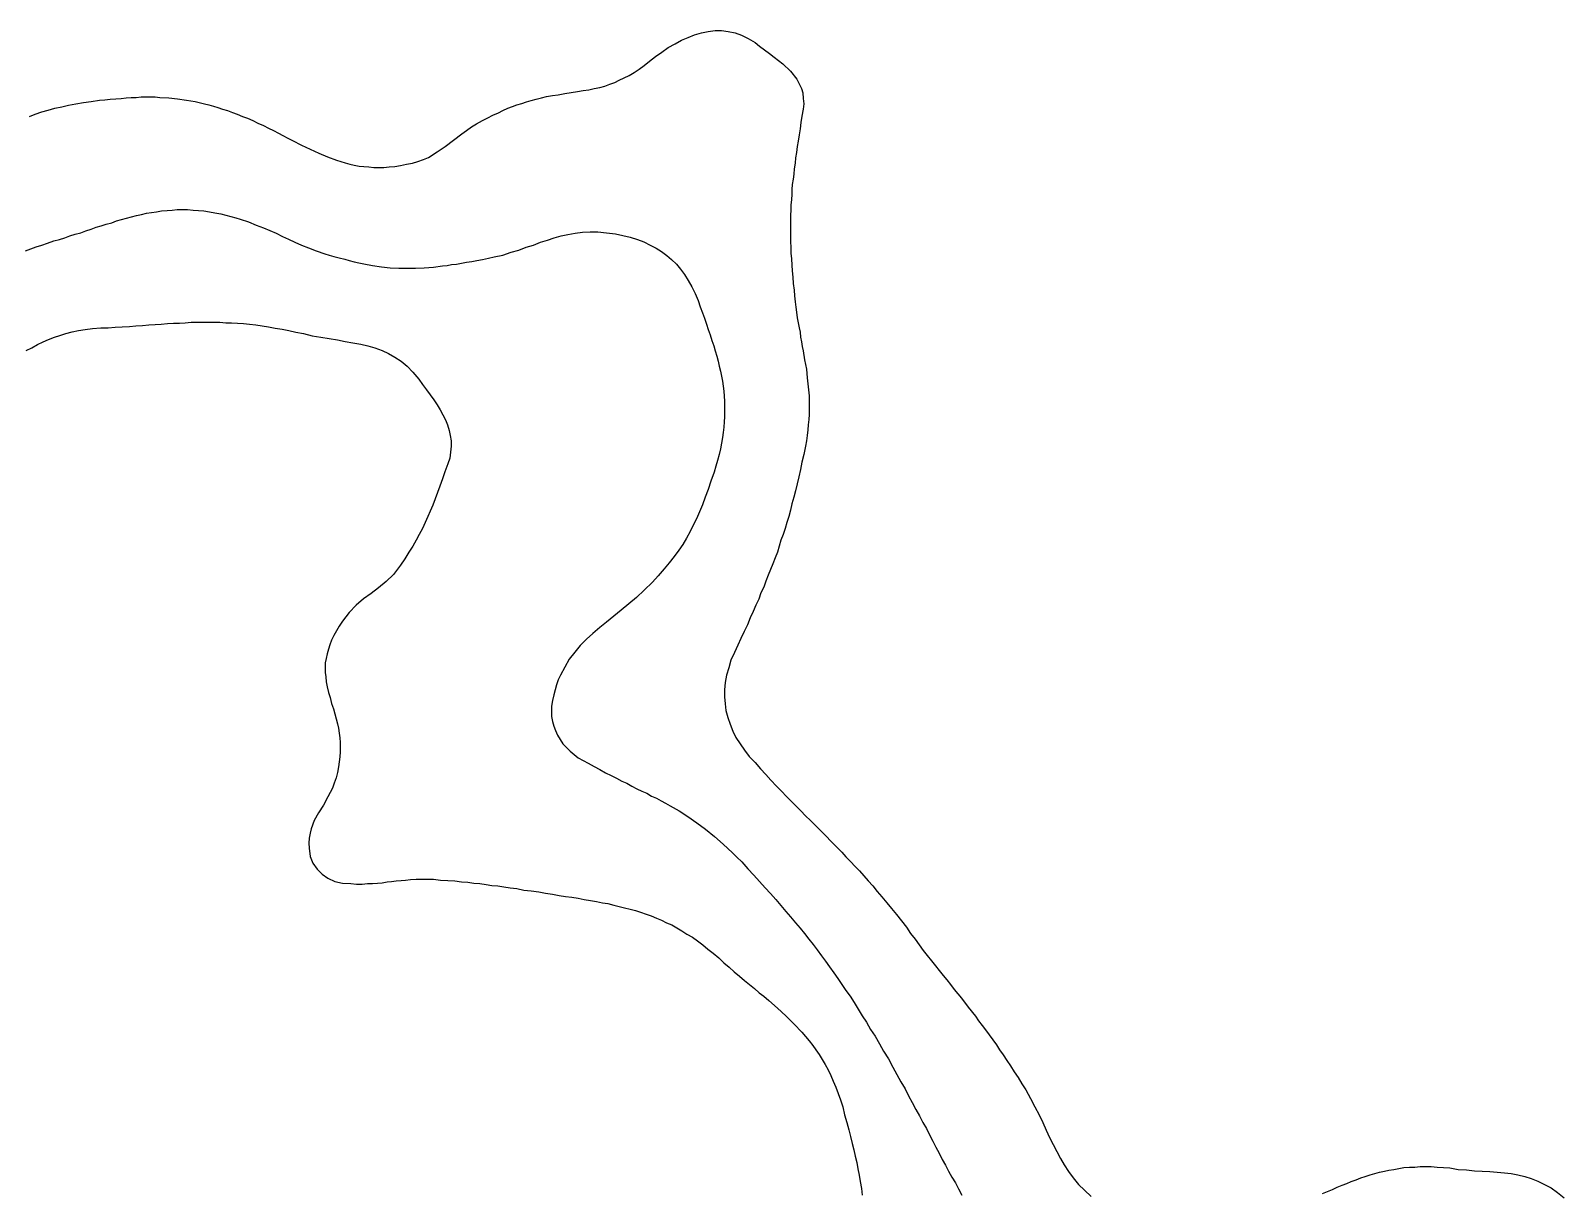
# Model space of a CAD drawing. Header units: inches. Extents: x 401374 to 405300, y 6332180 to 6336621.
# Drawn here: x 404206.9 to 404544.4, y 6334317.9 to 6334573.9 of the extents above; entities that cross this region are included whole.
import ezdxf

# ---------------------------------------------------------------- set-up
doc = ezdxf.new("R2010")
doc.units = ezdxf.units.IN
doc.header["$MEASUREMENT"] = 0

msp = doc.modelspace()

# ---------------------------------------------------------------- linework, layer by layer
for points in [[(404206.6, 6334555), (404207.9, 6334555.5), (404209.3, 6334556), (404210.7, 6334556.4), (404212.2, 6334556.8), (404213.7, 6334557.1), (404215.2, 6334557.5), (404216.8, 6334557.8), (404218.5, 6334558.1), (404220.2, 6334558.3), (404222, 6334558.6), (404223.2, 6334558.7), (404224.4, 6334558.8), (404225.6, 6334558.9), (404226.8, 6334559), (404227.9, 6334559.1), (404229, 6334559.2), (404230.1, 6334559.2), (404231.2, 6334559.3), (404232.2, 6334559.3), (404233.3, 6334559.3), (404234.3, 6334559.3), (404235.3, 6334559.2), (404237.3, 6334559.1), (404239.2, 6334558.9), (404241.2, 6334558.6), (404243.1, 6334558.3), (404245.1, 6334557.8), (404246.1, 6334557.6), (404247.1, 6334557.3), (404248.1, 6334557), (404249.1, 6334556.6), (404250.2, 6334556.3), (404251.3, 6334555.9), (404252.3, 6334555.5), (404253.5, 6334555), (404254.6, 6334554.6), (404255.8, 6334554.1), (404256.9, 6334553.5), (404258.1, 6334553), (404259.2, 6334552.4), (404260.3, 6334551.9), (404261.4, 6334551.3), (404262.4, 6334550.8), (404263.5, 6334550.2), (404264.5, 6334549.7), (404266.5, 6334548.7), (404268.4, 6334547.8), (404270.3, 6334546.9), (404272.2, 6334546.1), (404274.2, 6334545.4), (404276.1, 6334544.8), (404277.1, 6334544.5), (404278.1, 6334544.3), (404279.2, 6334544.1), (404280.2, 6334544), (404281.3, 6334543.9), (404282.4, 6334543.8), (404283.5, 6334543.8), (404284.6, 6334543.8), (404285.8, 6334543.9), (404287, 6334544), (404288.3, 6334544.2), (404289.6, 6334544.5), (404290.9, 6334544.7), (404292.1, 6334545.1), (404293.3, 6334545.5), (404294.4, 6334546), (404296.3, 6334547.2), (404298.1, 6334548.4), (404299.9, 6334549.8), (404301.8, 6334551.2), (404302.8, 6334551.9), (404303.9, 6334552.7), (404305, 6334553.4), (404306.3, 6334554.1), (404307.5, 6334554.7), (404308.6, 6334555.3), (404309.8, 6334555.8), (404310.8, 6334556.3), (404311.9, 6334556.8), (404312.9, 6334557.2), (404313.9, 6334557.6), (404315, 6334557.9), (404316, 6334558.2), (404317, 6334558.5), (404318.1, 6334558.8), (404319.3, 6334559.1), (404320.4, 6334559.4), (404321.7, 6334559.6), (404323, 6334559.8), (404324.4, 6334560.1), (404325.8, 6334560.3), (404327.2, 6334560.5), (404328.5, 6334560.7), (404329.7, 6334560.9), (404330.9, 6334561.2), (404332.1, 6334561.4), (404333.2, 6334561.7), (404334.3, 6334562.1), (404335.4, 6334562.5), (404336.4, 6334563), (404337.5, 6334563.5), (404338.6, 6334564), (404339.7, 6334564.7), (404340.8, 6334565.4), (404341.9, 6334566.2), (404343.1, 6334567.2), (404344.4, 6334568.2), (404345.8, 6334569.2), (404347.2, 6334570.2), (404348.7, 6334571), (404350.1, 6334571.8), (404351.6, 6334572.4), (404353, 6334573), (404354.5, 6334573.4), (404356, 6334573.7), (404357.5, 6334573.9), (404358.9, 6334573.9), (404360.4, 6334573.7), (404361.9, 6334573.4), (404363.3, 6334572.9), (404364.8, 6334572.2), (404366.3, 6334571.3), (404367.3, 6334570.5), (404368.4, 6334569.7), (404369.5, 6334568.9), (404370.5, 6334568.1), (404372.4, 6334566.6), (404374.1, 6334565), (404375.5, 6334563.2), (404376.5, 6334561.2), (404376.8, 6334560.2), (404376.9, 6334559), (404377, 6334557.8), (404376.9, 6334556.6), (404376.6, 6334555.1), (404376.4, 6334553.7), (404376.2, 6334552.3), (404376, 6334551), (404375.8, 6334549.6), (404375.6, 6334548.4), (404375.4, 6334547.1), (404375.2, 6334545.9), (404375.1, 6334544.7), (404374.9, 6334543.5), (404374.8, 6334542.3), (404374.7, 6334541.2), (404374.5, 6334540), (404374.4, 6334538.9), (404374.4, 6334537.8), (404374.3, 6334536.7), (404374.2, 6334535.5), (404374.2, 6334534.4), (404374.1, 6334533.3), (404374.1, 6334532.1), (404374.1, 6334531), (404374.1, 6334529.8), (404374.1, 6334528.6), (404374.1, 6334527.4), (404374.2, 6334526.2), (404374.2, 6334524.9), (404374.3, 6334523.7), (404374.4, 6334522.3), (404374.5, 6334521), (404374.6, 6334519.6), (404374.7, 6334518.2), (404374.9, 6334516.8), (404375, 6334515.5), (404375.1, 6334514.2), (404375.3, 6334513), (404375.4, 6334511.9), (404375.6, 6334510.7), (404375.8, 6334509.6), (404376, 6334508.5), (404376.2, 6334507.5), (404376.3, 6334506.4), (404376.5, 6334505.4), (404376.7, 6334504.4), (404376.9, 6334503.4), (404377.2, 6334501.4), (404377.6, 6334499.4), (404377.8, 6334497.5), (404378, 6334495.5), (404378.2, 6334493.5), (404378.2, 6334492.5), (404378.2, 6334491.5), (404378.2, 6334490.4), (404378.2, 6334489.4), (404378.1, 6334488.3), (404378, 6334487.1), (404377.9, 6334486), (404377.8, 6334484.8), (404377.6, 6334483.6), (404377.4, 6334482.4), (404377, 6334480.6), (404376.6, 6334478.9), (404376.3, 6334477.3), (404375.9, 6334475.7), (404375.6, 6334474.1), (404375.2, 6334472.6), (404374.8, 6334471.2), (404374.4, 6334469.7), (404374.1, 6334468.3), (404373.7, 6334466.9), (404373.3, 6334465.6), (404372.9, 6334464.3), (404372.5, 6334463), (404372, 6334461.7), (404371.6, 6334460.4), (404371.2, 6334459.1), (404370.7, 6334457.8), (404370.2, 6334456.5), (404369.7, 6334455.3), (404369.2, 6334454), (404368.7, 6334452.7), (404368.2, 6334451.4), (404367.6, 6334450.1), (404367.1, 6334448.7), (404366.5, 6334447.4), (404365.9, 6334446), (404365.2, 6334444.6), (404364.6, 6334443.1), (404363.9, 6334441.6), (404363.2, 6334440.1), (404362.5, 6334438.6), (404361.8, 6334437), (404361, 6334435.3), (404360.5, 6334433.6), (404360, 6334432), (404359.7, 6334430.4), (404359.6, 6334428.8), (404359.6, 6334427.2), (404359.7, 6334425.7), (404359.9, 6334424.2), (404360.3, 6334422.7), (404360.8, 6334421.2), (404361.4, 6334419.7), (404362.1, 6334418.3), (404363, 6334416.9), (404364, 6334415.5), (404365, 6334414.1), (404366.3, 6334412.8), (404367.5, 6334411.4), (404368.7, 6334410.1), (404369.8, 6334408.9), (404371, 6334407.6), (404372.1, 6334406.5), (404373.2, 6334405.3), (404374.3, 6334404.2), (404375.4, 6334403.1), (404376.4, 6334402.1), (404377.4, 6334401), (404378.5, 6334400), (404379.5, 6334399), (404381.5, 6334397), (404383.4, 6334395), (404385.4, 6334393), (404386.3, 6334392), (404387.3, 6334391), (404388.3, 6334389.9), (404389.3, 6334388.9), (404390.2, 6334387.8), (404391.2, 6334386.7), (404392.2, 6334385.6), (404393.2, 6334384.4), (404394.2, 6334383.2), (404395.3, 6334381.9), (404396.3, 6334380.6), (404397.4, 6334379.3), (404398.5, 6334377.9), (404399.6, 6334376.5), (404400.5, 6334375.1), (404401.5, 6334373.9), (404402.4, 6334372.6), (404403.3, 6334371.4), (404404.2, 6334370.3), (404405.1, 6334369.1), (404406, 6334368), (404406.8, 6334367), (404407.7, 6334365.9), (404408.5, 6334364.9), (404409.3, 6334363.9), (404410.1, 6334362.8), (404411.7, 6334360.9), (404413.2, 6334358.9), (404414.8, 6334356.9), (404415.5, 6334355.9), (404416.3, 6334354.9), (404417, 6334353.9), (404417.8, 6334352.8), (404418.6, 6334351.7), (404419.4, 6334350.6), (404420.1, 6334349.5), (404420.9, 6334348.4), (404421.7, 6334347.2), (404422.5, 6334346), (404423.3, 6334344.7), (404424.2, 6334343.4), (404425, 6334342), (404425.9, 6334340.7), (404426.9, 6334338.8), (404427.9, 6334337), (404428.8, 6334335.2), (404429.6, 6334333.5), (404430.4, 6334331.8), (404431.1, 6334330.2), (404431.9, 6334328.7), (404432.7, 6334327.1), (404433.5, 6334325.6), (404434.3, 6334324.2), (404435.3, 6334322.7), (404436.3, 6334321.3), (404437.5, 6334319.9), (404438.8, 6334318.6), (404440.3, 6334317.2)], [(404205.7, 6334525.4), (404206.9, 6334525.9), (404208.1, 6334526.3), (404209.3, 6334526.7), (404210.6, 6334527.1), (404212, 6334527.6), (404213.2, 6334527.9), (404214.4, 6334528.3), (404215.5, 6334528.7), (404216.7, 6334529.1), (404217.9, 6334529.4), (404219, 6334529.8), (404220.2, 6334530.2), (404221.3, 6334530.6), (404222.4, 6334530.9), (404223.5, 6334531.3), (404224.7, 6334531.6), (404225.8, 6334532), (404226.9, 6334532.3), (404228, 6334532.6), (404229.1, 6334532.9), (404230.2, 6334533.2), (404231.3, 6334533.4), (404232.4, 6334533.7), (404233.5, 6334533.9), (404234.6, 6334534), (404235.7, 6334534.2), (404236.9, 6334534.3), (404238, 6334534.4), (404239.1, 6334534.5), (404240.3, 6334534.5), (404241.4, 6334534.5), (404242.6, 6334534.4), (404243.8, 6334534.3), (404245, 6334534.2), (404246.2, 6334534), (404247.4, 6334533.8), (404248.7, 6334533.6), (404249.8, 6334533.3), (404250.9, 6334533), (404252, 6334532.7), (404253, 6334532.4), (404254.8, 6334531.8), (404256.5, 6334531.1), (404258.1, 6334530.5), (404259.5, 6334529.9), (404260.9, 6334529.3), (404262.3, 6334528.6), (404263.6, 6334528), (404265, 6334527.3), (404266.5, 6334526.7), (404268, 6334526.1), (404269.7, 6334525.4), (404271.6, 6334524.8), (404272.6, 6334524.5), (404273.6, 6334524.2), (404274.8, 6334523.9), (404276, 6334523.6), (404277, 6334523.3), (404278.1, 6334523), (404279.1, 6334522.8), (404280.2, 6334522.6), (404282.1, 6334522.2), (404284.1, 6334521.9), (404286, 6334521.7), (404287.9, 6334521.6), (404289.7, 6334521.6), (404291.6, 6334521.6), (404293.5, 6334521.7), (404295.5, 6334521.8), (404297.5, 6334522.1), (404298.5, 6334522.2), (404299.5, 6334522.4), (404300.6, 6334522.5), (404301.7, 6334522.7), (404302.8, 6334522.9), (404304, 6334523.1), (404305.1, 6334523.3), (404306.3, 6334523.5), (404307.6, 6334523.8), (404308.9, 6334524.1), (404310.8, 6334524.5), (404312.6, 6334525.1), (404314.3, 6334525.6), (404315.9, 6334526.2), (404317.5, 6334526.7), (404319.1, 6334527.3), (404320.6, 6334527.8), (404322.1, 6334528.3), (404323.6, 6334528.7), (404325.1, 6334529), (404326.7, 6334529.3), (404328.3, 6334529.5), (404330, 6334529.6), (404331.7, 6334529.6), (404333.6, 6334529.4), (404335.6, 6334529.2), (404337.2, 6334528.8), (404338.8, 6334528.4), (404340.4, 6334527.9), (404341.8, 6334527.4), (404343.2, 6334526.7), (404344.5, 6334526), (404345.7, 6334525.3), (404346.9, 6334524.4), (404347.9, 6334523.5), (404349, 6334522.5), (404349.9, 6334521.4), (404350.8, 6334520.2), (404351.6, 6334518.9), (404352.4, 6334517.5), (404353.1, 6334516), (404353.8, 6334514.5), (404354.2, 6334513.1), (404354.7, 6334511.8), (404355.2, 6334510.6), (404355.6, 6334509.3), (404356, 6334508.1), (404356.4, 6334506.9), (404356.8, 6334505.7), (404357.2, 6334504.5), (404357.5, 6334503.4), (404357.9, 6334502.2), (404358.2, 6334501.1), (404358.4, 6334500), (404358.7, 6334498.9), (404358.9, 6334497.8), (404359.1, 6334496.7), (404359.3, 6334495.6), (404359.4, 6334494.5), (404359.5, 6334493.4), (404359.6, 6334492.3), (404359.6, 6334491.2), (404359.6, 6334490), (404359.6, 6334488.9), (404359.5, 6334487.8), (404359.4, 6334486.6), (404359.3, 6334485.4), (404359.1, 6334484.3), (404358.9, 6334483.1), (404358.7, 6334481.8), (404358.4, 6334480.6), (404358, 6334479.3), (404357.7, 6334478), (404357.3, 6334476.7), (404356.6, 6334474.7), (404356, 6334472.9), (404355.3, 6334471.2), (404354.7, 6334469.5), (404354.1, 6334468), (404353.4, 6334466.4), (404352.7, 6334465), (404352, 6334463.6), (404351.2, 6334462.2), (404350.4, 6334460.8), (404349.5, 6334459.5), (404348.5, 6334458.1), (404347.4, 6334456.7), (404346.3, 6334455.4), (404345, 6334453.9), (404343.7, 6334452.5), (404341.9, 6334450.7), (404340.2, 6334449.1), (404338.5, 6334447.7), (404336.8, 6334446.3), (404335.2, 6334445), (404333.6, 6334443.7), (404332.1, 6334442.5), (404330.6, 6334441.2), (404329.2, 6334439.9), (404327.8, 6334438.5), (404326.6, 6334437.1), (404325.4, 6334435.5), (404324.4, 6334433.8), (404323.5, 6334432), (404323, 6334431), (404322.6, 6334429.9), (404322.3, 6334428.8), (404322, 6334427.7), (404321.7, 6334426.4), (404321.5, 6334425.2), (404321.5, 6334424.1), (404321.5, 6334422.9), (404321.7, 6334421.8), (404322, 6334420.8), (404322.4, 6334419.8), (404322.8, 6334418.8), (404324, 6334416.9), (404325.6, 6334415.3), (404327.4, 6334413.8), (404328.5, 6334413.2), (404329.6, 6334412.6), (404330.9, 6334411.9), (404332.1, 6334411.2), (404333.4, 6334410.5), (404334.6, 6334409.9), (404335.8, 6334409.3), (404337, 6334408.7), (404338.1, 6334408.2), (404339.2, 6334407.6), (404340.3, 6334407), (404341.4, 6334406.5), (404342.5, 6334406), (404343.5, 6334405.4), (404344.6, 6334404.9), (404345.6, 6334404.3), (404346.6, 6334403.8), (404347.6, 6334403.2), (404349.6, 6334402.1), (404351.5, 6334400.9), (404353.5, 6334399.5), (404355.4, 6334398.1), (404357.4, 6334396.5), (404359.3, 6334394.8), (404361.3, 6334392.9), (404362.3, 6334391.9), (404363.4, 6334390.9), (404364.7, 6334389.4), (404366, 6334388), (404367.3, 6334386.6), (404368.5, 6334385.2), (404369.7, 6334383.9), (404370.9, 6334382.6), (404372, 6334381.3), (404373.1, 6334380), (404374.1, 6334378.8), (404375.2, 6334377.5), (404376.2, 6334376.3), (404377.2, 6334375.1), (404378.1, 6334373.9), (404379.1, 6334372.7), (404380, 6334371.5), (404380.9, 6334370.2), (404381.8, 6334369), (404382.7, 6334367.8), (404383.6, 6334366.5), (404384.5, 6334365.2), (404385.4, 6334363.9), (404386.3, 6334362.6), (404387.2, 6334361.3), (404388.1, 6334359.9), (404389, 6334358.5), (404389.9, 6334357), (404390.8, 6334355.6), (404391.7, 6334354), (404392.7, 6334352.5), (404393.7, 6334350.8), (404394.6, 6334349.2), (404395.7, 6334347.5), (404396.6, 6334345.7), (404397.5, 6334344.1), (404398.4, 6334342.5), (404399.3, 6334340.9), (404400.1, 6334339.4), (404400.9, 6334337.9), (404401.7, 6334336.4), (404402.5, 6334335), (404403.2, 6334333.5), (404404, 6334332.2), (404404.7, 6334330.8), (404405.4, 6334329.4), (404406.1, 6334328.1), (404406.8, 6334326.8), (404407.5, 6334325.4), (404408.2, 6334324.1), (404408.9, 6334322.8), (404409.6, 6334321.5), (404410.4, 6334320.2), (404411.1, 6334318.9), (404411.8, 6334317.5)], [(404205.9, 6334503.5), (404207.1, 6334504.1), (404208.4, 6334504.8), (404209.6, 6334505.4), (404210.8, 6334505.9), (404212.1, 6334506.4), (404213.3, 6334506.8), (404214.6, 6334507.2), (404216, 6334507.6), (404217.4, 6334507.9), (404218.9, 6334508.1), (404220.5, 6334508.3), (404222.3, 6334508.5), (404223.9, 6334508.5), (404225.5, 6334508.6), (404227, 6334508.7), (404228.6, 6334508.8), (404230, 6334508.9), (404231.5, 6334509), (404232.9, 6334509.1), (404234.3, 6334509.2), (404235.6, 6334509.3), (404237, 6334509.4), (404238.3, 6334509.5), (404239.6, 6334509.5), (404240.9, 6334509.6), (404242.2, 6334509.7), (404243.4, 6334509.7), (404244.7, 6334509.7), (404246, 6334509.7), (404247.2, 6334509.7), (404248.5, 6334509.7), (404249.8, 6334509.6), (404251.1, 6334509.6), (404252.4, 6334509.5), (404253.7, 6334509.4), (404255, 6334509.3), (404256.4, 6334509.1), (404257.8, 6334508.9), (404259.2, 6334508.7), (404260.7, 6334508.4), (404262.2, 6334508.2), (404263.7, 6334507.9), (404265.2, 6334507.5), (404266.9, 6334507.2)], [(404266.9, 6334507.2), (404268.8, 6334506.7), (404270.7, 6334506.4), (404272.6, 6334506.1), (404274.4, 6334505.8), (404276.1, 6334505.5), (404277.8, 6334505.2), (404279.5, 6334504.9), (404281.1, 6334504.5), (404282.6, 6334504.1), (404284.2, 6334503.5), (404285.6, 6334502.8), (404287, 6334502), (404288.4, 6334501.1), (404289.7, 6334500), (404291, 6334498.7), (404292.3, 6334497.2), (404293.1, 6334496), (404294, 6334494.8), (404294.8, 6334493.7), (404295.6, 6334492.6), (404296.3, 6334491.5), (404297, 6334490.4), (404297.6, 6334489.3), (404298.2, 6334488.2), (404298.6, 6334487.1), (404299, 6334485.9), (404299.2, 6334484.8), (404299.4, 6334483.6), (404299.4, 6334482.4), (404299.3, 6334481.1), (404299.1, 6334479.8), (404298.7, 6334478.5), (404298, 6334476.8), (404297.5, 6334475.2), (404296.9, 6334473.6), (404296.4, 6334472.2), (404295.9, 6334470.8), (404295.4, 6334469.4), (404294.8, 6334468.1), (404294.3, 6334466.9), (404293.7, 6334465.6), (404293.1, 6334464.3), (404292.4, 6334463), (404291.7, 6334461.7), (404291, 6334460.4), (404290.1, 6334459.1), (404289.2, 6334457.6), (404288.3, 6334456.2), (404286.7, 6334454.2), (404285.1, 6334452.6), (404283.4, 6334451.2), (404281.8, 6334450), (404280.1, 6334448.8), (404278.5, 6334447.4), (404277, 6334445.8), (404275.5, 6334443.9), (404274.8, 6334442.8), (404274.2, 6334441.8), (404273.6, 6334440.7), (404273.1, 6334439.7), (404272.7, 6334438.7), (404272.4, 6334437.7), (404272.1, 6334436.7), (404271.9, 6334435.7), (404271.7, 6334434.7), (404271.7, 6334433.7), (404271.7, 6334432.6), (404271.8, 6334431.6), (404271.9, 6334430.5), (404272.1, 6334429.4), (404272.4, 6334428.2), (404272.8, 6334427.1), (404273.1, 6334425.8), (404273.5, 6334424.6), (404273.8, 6334423.5), (404274.1, 6334422.4), (404274.4, 6334421.3), (404274.6, 6334420.3), (404274.8, 6334419.2), (404274.9, 6334418.2), (404275, 6334417.2), (404275, 6334416.1), (404275, 6334415.1), (404274.9, 6334414), (404274.8, 6334412.9), (404274.6, 6334411.8), (404274.4, 6334410.6), (404274.1, 6334409.4), (404273.7, 6334408.2), (404273.3, 6334407.1), (404272.3, 6334405.2), (404271.3, 6334403.4), (404270.2, 6334401.7), (404269.3, 6334400), (404268.6, 6334398.2), (404268.4, 6334397.2), (404268.2, 6334396.1), (404268.1, 6334395), (404268.2, 6334393.9), (404268.4, 6334392.1), (404269, 6334390.6), (404269.9, 6334389.3), (404271, 6334388.2), (404272.3, 6334387.3), (404273.8, 6334386.6), (404275.5, 6334386.2), (404277.3, 6334386.1), (404278.6, 6334386), (404279.8, 6334386), (404281, 6334386.1), (404282.1, 6334386.1), (404283.2, 6334386.2), (404284.2, 6334386.3), (404285.3, 6334386.5), (404286.3, 6334386.6), (404287.3, 6334386.7), (404288.4, 6334386.8), (404289.4, 6334386.9), (404290.5, 6334387), (404291.7, 6334387.1), (404292.9, 6334387.1), (404294.1, 6334387.1), (404295.5, 6334387.1), (404297.1, 6334386.9), (404298.7, 6334386.8), (404300.2, 6334386.7), (404301.7, 6334386.5), (404303.1, 6334386.4), (404304.4, 6334386.2), (404305.7, 6334386.1), (404307.1, 6334385.9), (404308.4, 6334385.7), (404309.7, 6334385.6), (404311, 6334385.4), (404312.4, 6334385.2), (404313.9, 6334385), (404315.4, 6334384.7), (404317, 6334384.5), (404318.7, 6334384.3), (404320.2, 6334384), (404321.7, 6334383.8), (404323.2, 6334383.5), (404324.6, 6334383.3), (404326, 6334383.1), (404327.4, 6334382.9), (404328.7, 6334382.6), (404330.1, 6334382.4), (404331.4, 6334382.2), (404332.7, 6334381.9), (404333.9, 6334381.7), (404335.2, 6334381.4), (404336.4, 6334381.1), (404337.6, 6334380.8), (404338.8, 6334380.5), (404340, 6334380.2), (404341.1, 6334379.8), (404342.3, 6334379.4), (404343.4, 6334379), (404344.6, 6334378.5), (404345.7, 6334378.1), (404346.8, 6334377.5), (404348, 6334377), (404349.1, 6334376.4), (404350.2, 6334375.7), (404351.3, 6334375), (404352.5, 6334374.3), (404353.6, 6334373.5), (404354.8, 6334372.6), (404355.9, 6334371.7), (404357.1, 6334370.8), (404358.3, 6334369.8), (404359.4, 6334368.7), (404360.6, 6334367.7), (404361.7, 6334366.7), (404362.9, 6334365.7), (404364, 6334364.8), (404365.1, 6334363.9), (404366.2, 6334363), (404367.2, 6334362.1), (404368.2, 6334361.3), (404369.3, 6334360.4), (404371.2, 6334358.7), (404373.1, 6334357), (404374.9, 6334355.2), (404376.6, 6334353.4), (404378.2, 6334351.5), (404379, 6334350.5), (404379.7, 6334349.5), (404380.4, 6334348.5), (404381.1, 6334347.4), (404381.7, 6334346.3), (404382.4, 6334345.1), (404383, 6334343.9), (404383.5, 6334342.6), (404384.1, 6334341.3), (404384.6, 6334339.9), (404385.1, 6334338.5), (404385.6, 6334337), (404386, 6334335.2), (404386.5, 6334333.5), (404386.9, 6334331.9), (404387.3, 6334330.4), (404387.7, 6334328.9), (404388, 6334327.5), (404388.3, 6334326.1), (404388.7, 6334324.7), (404388.9, 6334323.3), (404389.2, 6334321.9), (404389.4, 6334320.5), (404389.7, 6334319), (404389.9, 6334317.5)], [(404491.2, 6334317.9), (404492.3, 6334318.3), (404493.4, 6334318.8), (404494.4, 6334319.3), (404495.5, 6334319.7), (404496.5, 6334320.1), (404497.5, 6334320.5), (404498.6, 6334320.9), (404499.6, 6334321.3), (404500.6, 6334321.6), (404501.7, 6334322), (404502.7, 6334322.3), (404503.7, 6334322.6), (404504.8, 6334322.8), (404505.8, 6334323), (404506.9, 6334323.2), (404508, 6334323.4), (404509.1, 6334323.6), (404510.3, 6334323.7), (404511.5, 6334323.7), (404512.7, 6334323.8), (404513.9, 6334323.8), (404515.1, 6334323.8), (404516.4, 6334323.7), (404517.8, 6334323.6), (404519.2, 6334323.5), (404521, 6334323.2), (404522.9, 6334323.1), (404524.6, 6334322.9), (404526.3, 6334322.8), (404528, 6334322.7), (404529.6, 6334322.6), (404531.2, 6334322.4), (404532.7, 6334322.3), (404534.2, 6334322), (404535.7, 6334321.6), (404537.1, 6334321.2), (404538.6, 6334320.6), (404540, 6334319.9), (404541.5, 6334319.1), (404542.9, 6334318.1), (404544.4, 6334316.9)]]:
    msp.add_lwpolyline(points)

doc.saveas('drawing.dxf')
